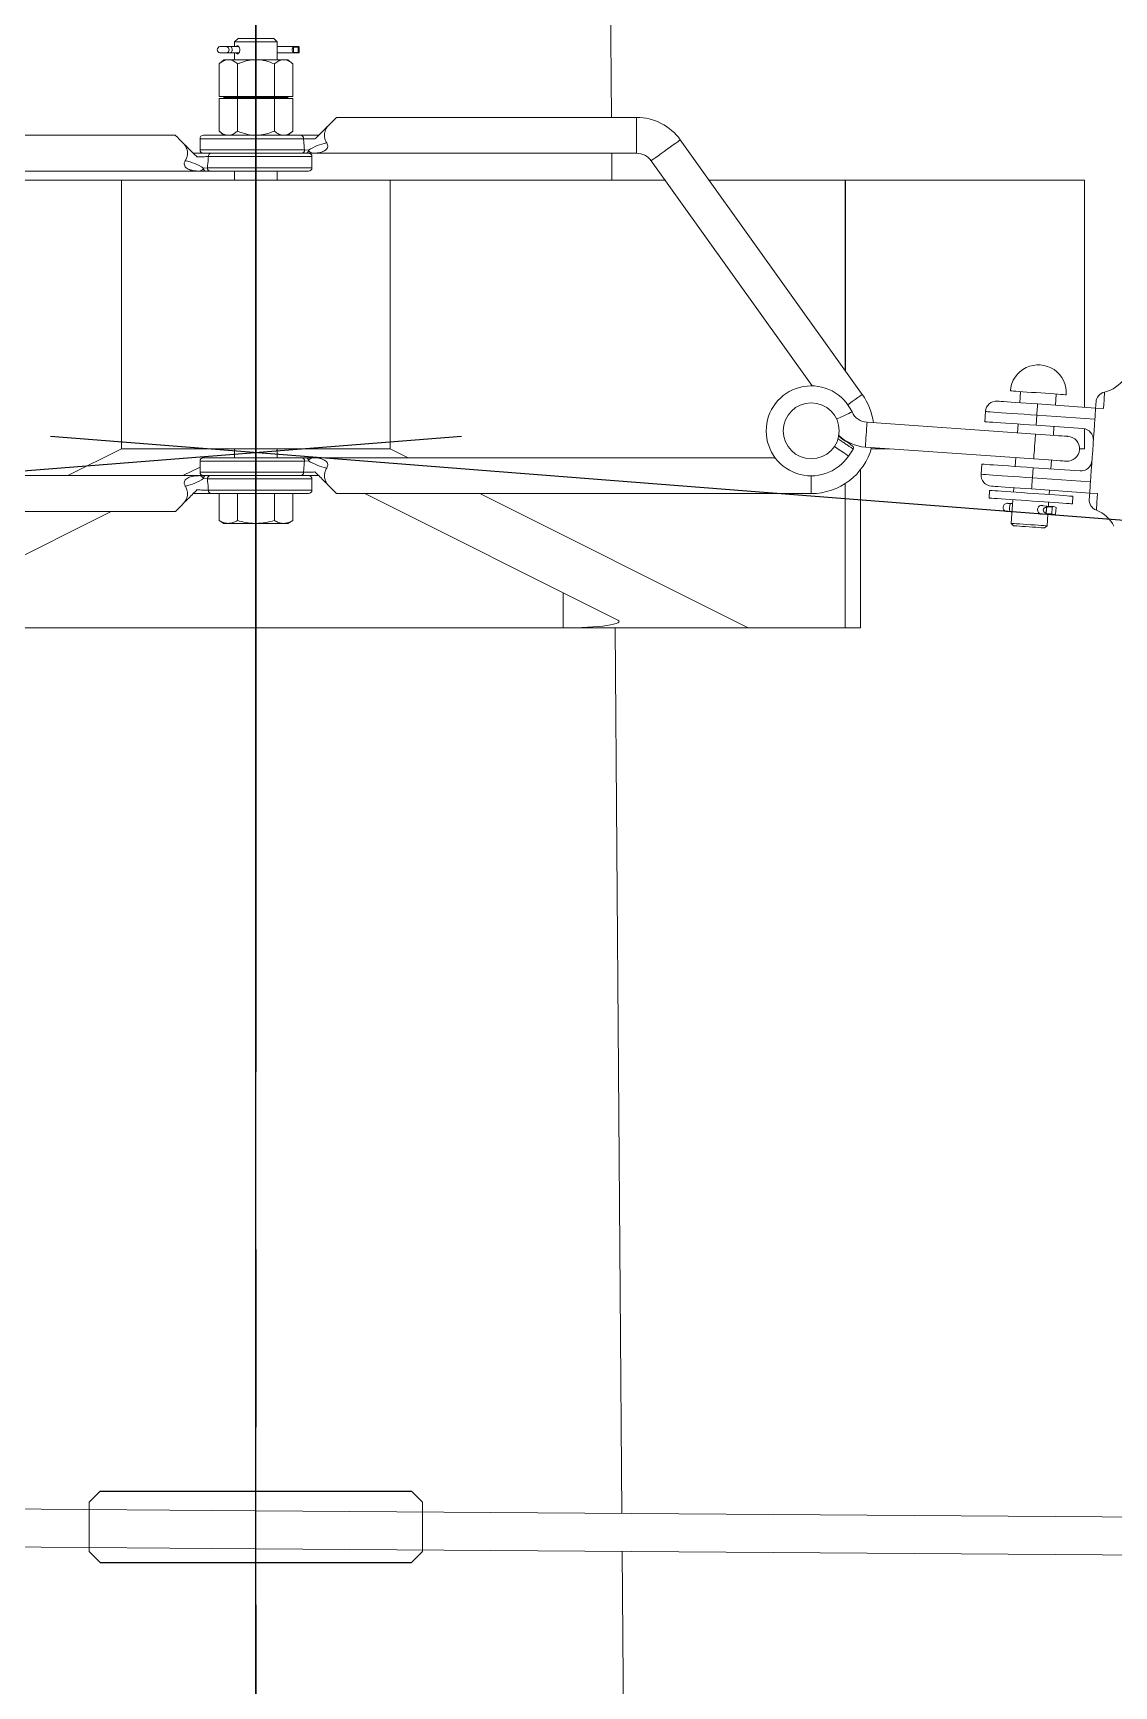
# Model space of a CAD drawing. Header units: millimetres. Extents: x 1587714 to 3094800, y -694377 to -413614.
# Drawn here: x 2256288 to 2256771, y -551468 to -550730 of the extents above; entities that cross this region are included whole.
import ezdxf

# ---------------------------------------------------------------- set-up
doc = ezdxf.new("R2010")
doc.units = ezdxf.units.MM
doc.linetypes.add('CENTER2', pattern=[28.575, 19.05, -3.175, 3.175, -3.175])
doc.layers.add('0_EJES', color=1, linetype='CENTER2')

# ---------------------------------------------------------------- blocks, each defined once
blk = doc.blocks.new('poste RT1 vista lateral')
at = {"color": 7, "linetype": 'Continuous', "lineweight": 15}
for p, q in [((158.8022, 7977.9999), (154.5409, 8549.7792)), ((-8.0124, 8013.2), (-9.525, 8011.6875)), ((-9.525, 8011.6875), (-9.525, 8009.6276)), ((-8.2489, 8011.6875), (-9.525, 8011.6875)), ((9.525, 8011.6875), (-8.2489, 8011.6875)), ((-6.939, 8013.2), (-8.0124, 8013.2)), ((8.0124, 8013.2), (-6.939, 8013.2)), ((9.525, 8011.6875), (8.0124, 8013.2)), ((9.525, 8003.7816), (9.525, 8011.6875)), ((-14.2875, 8003.7816), (-16.4978, 8001.8771)), ((-13.1468, 8009.6276), (-16.0766, 8009.6276)), ((-16.0766, 8006.7723), (-13.1468, 8006.7723)), ((-12.3734, 8003.7816), (-14.2875, 8003.7816)), ((-11.2478, 8009.6238), (-13.1061, 8009.6238)), ((-11.2478, 8006.7761), (-13.1061, 8006.7761)), ((-12.3734, 8003.7816), (0, 8003.7816)), ((-11.2697, 8009.6276), (-11.5017, 8009.6276)), ((-11.5017, 8006.7723), (-11.2697, 8006.7723)), ((-7.7097, 8009.6276), (-11.2697, 8009.6276)), ((-11.2697, 8009.6276), (-11.2478, 8009.6238)), ((-11.2478, 8006.7761), (-11.2697, 8006.7723)), ((-11.2697, 8006.7723), (-7.7186, 8006.7723)), ((-9.525, 8006.7723), (-9.525, 8003.7816)), ((12.3733, 8003.7816), (0, 8003.7816)), ((15.7903, 8009.6276), (9.525, 8009.6276)), ((9.525, 8006.7723), (15.7903, 8006.7723)), ((14.2875, 8003.7816), (12.3733, 8003.7816)), ((16.4978, 8001.8771), (14.2875, 8003.7816)), ((19.0224, 8009.6276), (15.7903, 8009.6276)), ((15.7903, 8006.7723), (19.0224, 8006.7723)), ((16.7586, 8009.3653), (16.7586, 8007.0345)), ((18.8994, 8007.0021), (18.8994, 8009.3977)), ((19.3598, 8009.3653), (19.3598, 8007.0345)), ((-16.4978, 7987.2973), (-16.4978, 8001.8771)), ((-8.2489, 7987.2973), (-8.2489, 8001.8771)), ((8.2489, 7987.2973), (8.2489, 8001.8771)), ((16.4978, 7987.2973), (16.4978, 8001.8771)), ((-12.3734, 7987.2973), (-16.4978, 7987.2973)), ((-12.3734, 7986.4848), (-16.4978, 7986.4848)), ((-16.4978, 7986.4848), (-16.4978, 7971.905)), ((-14.2875, 7987.2973), (-14.2875, 7986.891)), ((-14.2875, 7986.891), (-14.2875, 7986.4848)), ((-14.2875, 7986.891), (0, 7986.891)), ((-12.3734, 7986.891), (-14.2875, 7986.891)), ((-8.2489, 7987.2973), (-12.3734, 7987.2973)), ((14.2875, 7986.891), (-12.3734, 7986.891)), ((-8.2489, 7986.4848), (-12.3734, 7986.4848)), ((-8.2489, 7987.2973), (0, 7987.2973)), ((-8.2489, 7986.4848), (-8.2489, 7971.905)), ((-8.2489, 7986.4848), (0, 7986.4848)), ((0, 7987.2973), (8.2489, 7987.2973)), ((0, 7986.891), (14.2875, 7986.891)), ((0, 7986.4848), (8.2489, 7986.4848)), ((8.2489, 7987.2973), (12.3733, 7987.2973)), ((8.2489, 7986.4848), (8.2489, 7971.905)), ((12.3733, 7986.4848), (8.2489, 7986.4848)), ((12.3733, 7987.2973), (16.4978, 7987.2973)), ((16.4978, 7986.4848), (12.3733, 7986.4848)), ((14.2875, 7986.891), (14.2875, 7987.2973)), ((14.2875, 7986.4848), (14.2875, 7986.891)), ((16.4978, 7986.4848), (16.4978, 7971.905)), ((170, 7977.9999), (36, 7977.9999)), ((-36, 7969.9996), (-170, 7969.9996)), ((-25, 7968.5004), (-25, 7963.5003)), ((-23.5, 7969.9996), (19.9845, 7969.9996)), ((-16.4978, 7971.905), (-14.2875, 7969.9996)), ((14.2875, 7969.9996), (16.4978, 7971.905)), ((270.779, 7854.2826), (189.5248, 7967.9568)), ((20.4065, 7962.0001), (-23.5, 7962.0001)), ((-19.9845, 7962.0001), (23.5, 7962.0001)), ((22.3582, 7962.0001), (20.4065, 7962.0001)), ((21.709, 7963.5003), (23.4681, 7963.32)), ((25, 7962.0001), (170, 7962.0001)), ((25, 7955.4999), (25, 7960.5)), ((159.0109, 7950), (158.9215, 7962.0001)), ((176.5083, 7958.6518), (248.3856, 7858.0964)), ((-170, 7953.9998), (-25, 7953.9998)), ((-23.4681, 7955.3196), (-21.709, 7955.4999)), ((-20.4065, 7953.9998), (-22.3583, 7953.9998)), ((23.5, 7953.9998), (-20.4065, 7953.9998)), ((-9.525, 7953.9998), (-9.525, 7950)), ((9.525, 7950), (9.525, 7953.9998)), ((-176.9744, 7950), (-60, 7950)), ((-60, 7950), (-60, 7830.0002)), ((-60, 7950), (60, 7950)), ((60, 7950), (60, 7830.0002)), ((60, 7950), (182.6928, 7950)), ((202.36, 7950), (263.2233, 7950)), ((263.2233, 7950), (263.2489, 7950)), ((263.2489, 7864.8169), (263.2489, 7950)), ((263.2489, 7950), (370, 7950)), ((370, 7848.5396), (370, 7950)), ((341.4689, 7855.5472), (341.1201, 7850.5595)), ((349.1007, 7850.0016), (375.0373, 7848.1877)), ((357.0812, 7849.4437), (357.43, 7854.4314)), ((378.52, 7847.9445), (375.0373, 7848.1877)), ((348.1607, 7836.5595), (272.9444, 7841.819)), ((325.8079, 7846.6179), (325.4923, 7842.1042)), ((340.4557, 7841.058), (340.1802, 7837.1174)), ((348.7519, 7845.0139), (348.4363, 7840.5001)), ((348.4363, 7840.5001), (369.3851, 7839.0353)), ((374.6885, 7843.2), (348.7519, 7845.0139)), ((356.1412, 7836.0016), (356.4168, 7839.9422)), ((374.6885, 7843.2), (374.5234, 7840.8387)), ((370, 7830.0002), (370, 7838.9533)), ((-60, 7830.0002), (-83.9788, 7818.0001)), ((-60, 7830.0002), (60, 7830.0002)), ((-23.5, 7826.0005), (20.4065, 7826.0005)), ((-9.525, 7830.0002), (-9.525, 7826.0005)), ((9.525, 7826.0005), (9.525, 7830.0002)), ((20.4065, 7826.0005), (22.3582, 7826.0005)), ((231.8752, 7826.0005), (25, 7826.0005)), ((67.9929, 7826.0005), (60, 7830.0002)), ((264.6664, 7826.7643), (266.7628, 7829.8743)), ((272.1701, 7830.7459), (347.3864, 7825.4864)), ((274.8328, 7830.0002), (282.8428, 7830.0002)), ((339.4059, 7826.0443), (339.1304, 7822.1047)), ((367.8381, 7830.0002), (370, 7830.0002)), ((-25, 7818.0001), (-231.8752, 7818.0001)), ((-25, 7821.8491), (-32.6916, 7818.0001)), ((-25, 7824.5003), (-25, 7819.5002)), ((19.9845, 7818.0001), (-23.5, 7818.0001)), ((-22.3583, 7818.0001), (-20.4065, 7818.0001)), ((-20.4065, 7818.0001), (23.5, 7818.0001)), ((23.4681, 7824.6796), (21.709, 7824.5003)), ((270, 7750.0002), (270, 7820.6799)), ((324.1669, 7823.1509), (323.8513, 7818.6371)), ((346.7953, 7817.0331), (347.1109, 7821.5458)), ((347.1109, 7821.5458), (368.0597, 7820.081)), ((355.0914, 7820.9879), (355.3669, 7824.9285)), ((-21.709, 7816.4999), (-23.4681, 7816.6802)), ((25, 7811.4998), (25, 7816.4999)), ((327.6995, 7811.4007), (327.4621, 7808.0046)), ((338.466, 7812.6032), (338.3299, 7810.6568)), ((372.3831, 7810.2314), (346.4465, 7812.0444)), ((346.7953, 7817.0331), (372.7319, 7815.2192)), ((354.2909, 7809.541), (354.427, 7811.4865)), ((372.7319, 7815.2192), (372.897, 7817.5805)), ((23.5, 7809.9997), (-19.9845, 7809.9997)), ((-16.4978, 7809.9997), (-16.4978, 7797.9662)), ((-8.2489, 7809.9997), (-8.2489, 7797.9662)), ((8.2489, 7809.9997), (8.2489, 7797.9662)), ((16.4978, 7809.9997), (16.4978, 7797.9662)), ((36, 7809.9997), (248, 7809.9997)), ((161.5911, 7753.4935), (48.6774, 7809.9997)), ((219.8587, 7750.0002), (99.9647, 7809.9997)), ((337.0069, 7805.5575), (336.9962, 7805.5518)), ((338.0925, 7807.2617), (337.3533, 7796.6912)), ((353.1766, 7804.4264), (350.3635, 7804.6229)), ((353.1311, 7804.0917), (352.9241, 7801.1324)), ((352.9519, 7801.0933), (353.164, 7804.127)), ((356.16, 7804.2176), (353.1766, 7804.4264)), ((353.9296, 7804.374), (354.0535, 7806.1459)), ((355.4706, 7800.9169), (355.6827, 7803.9505)), ((357.3584, 7803.7961), (357.1514, 7800.8368)), ((364.6838, 7805.402), (364.9213, 7808.7971)), ((372.3831, 7810.2314), (375.8658, 7809.9873)), ((-248, 7802.0003), (-36, 7802.0003)), ((-64.6633, 7802.0003), (-161.5912, 7753.4935)), ((-16.4978, 7797.9662), (-14.2875, 7796.6902)), ((-12.3734, 7796.6902), (-14.2875, 7796.6902)), ((-12.3734, 7796.6902), (0, 7796.6902)), ((0, 7796.6902), (12.3733, 7796.6902)), ((12.3733, 7796.6902), (14.2875, 7796.6902)), ((14.2875, 7796.6902), (16.4978, 7797.9662)), ((336.743, 7801.9316), (336.7529, 7801.9249)), ((337.3533, 7796.6912), (338.2811, 7795.624)), ((350.1068, 7800.9913), (352.9227, 7800.7948)), ((352.247, 7794.6475), (353.3143, 7795.5754)), ((352.9227, 7800.7948), (355.906, 7800.586)), ((353.3143, 7795.5754), (353.6756, 7800.7424)), ((-137.2186, 7750.0002), (137.2186, 7750.0002)), ((137.2186, 7750.0002), (219.8587, 7750.0002)), ((163.4486, 7354.5495), (160.5014, 7750.0002)), ((219.8587, 7750.0002), (263.2233, 7750.0002)), ((263.2233, 7750.0002), (270, 7750.0002)), ((0, 7355.7096), (-1221.5629, 7364.3792)), ((-74.5511, 7359.5098), (-74.5511, 7337.5098)), ((1229.053, 7346.9862), (0, 7355.7096)), ((74.4489, 7359.5098), (74.4489, 7337.5098)), ((-1221.6837, 7347.3799), (0, 7338.7089)), ((0, 7338.7095), (1228.9324, 7329.9869)), ((223.8493, -749.997), (163.5753, 7337.5485))]:
    blk.add_line(p, q, dxfattribs=at)
at = {"color": 8, "linetype": 'Continuous', "lineweight": 15}
for p, q in [((-13.1061, 8009.6238), (-16.1204, 8009.6238)), ((-13.1061, 8006.7761), (-16.1204, 8006.7761)), ((-13.1468, 8009.6276), (-13.1061, 8009.6238)), ((-13.1061, 8006.7761), (-13.1468, 8006.7723)), ((-11.2478, 8009.6238), (-7.7053, 8009.6238)), ((-11.2478, 8006.7761), (-7.7151, 8006.7761)), ((9.525, 8009.6238), (15.8574, 8009.6238)), ((9.525, 8006.7761), (15.8574, 8006.7761)), ((16.6886, 8009.3977), (18.8994, 8009.3977)), ((16.6886, 8007.0021), (18.8994, 8007.0021)), ((170, 7977.9999), (170, 7962.0001)), ((21.2601, 7968.5004), (-25, 7968.5004)), ((-25, 7963.5003), (21.709, 7963.5003)), ((25, 7960.5), (-21.2601, 7960.5)), ((-21.709, 7955.4999), (25, 7955.4999)), ((263.2233, 7950), (263.2233, 7864.8531)), ((21.709, 7824.5003), (-25, 7824.5003)), ((-25, 7819.5002), (21.2601, 7819.5002)), ((248, 7809.9997), (248, 7817.8999)), ((25, 7816.4999), (-21.709, 7816.4999)), ((-21.2601, 7811.4998), (25, 7811.4998)), ((263.2233, 7814.5001), (263.2233, 7750.0002)), ((350.353, 7804.6181), (353.1746, 7804.4207)), ((353.164, 7804.127), (355.6827, 7803.9505)), ((350.0945, 7800.998), (352.9215, 7800.8006)), ((352.9519, 7801.0933), (355.4706, 7800.9169)), ((137.2186, 7765.6901), (137.2186, 7750.0002))]:
    blk.add_line(p, q, dxfattribs=at)
for p, q in [((-69.5511, 7364.5098), (-74.5511, 7359.5098)), ((-69.5511, 7364.5098), (69.4489, 7364.5098)), ((69.4489, 7364.5098), (74.4489, 7359.5098)), ((-74.5511, 7337.5098), (-69.5511, 7332.5098)), ((-69.5511, 7332.5098), (69.4489, 7332.5098)), ((74.4489, 7337.5098), (69.4489, 7332.5098))]:
    blk.add_line(p, q)
at = {"color": 7, "linetype": 'Continuous', "lineweight": 15, "flags": 128}
for points in [[(36, 7977.9999), (35.9644, 7977.9646), (35.6819, 7977.6824), (35.1268, 7977.1273), (34.319, 7976.3186), (33.2869, 7975.2867), (32.0673, 7974.067)], [(-32.0674, 7966.0676), (-33.287, 7967.2873), (-34.319, 7968.3192), (-35.1269, 7969.1269), (-35.6819, 7969.682), (-35.9645, 7969.9643), (-36, 7969.9996)], [(361.919, 7854.1176), (361.8225, 7854.1243), (361.3828, 7854.1548), (360.5998, 7854.2092), (359.4961, 7854.2864), (358.1033, 7854.3837), (356.4616, 7854.4991), (354.6181, 7854.6278), (352.626, 7854.7671), (350.5425, 7854.913), (348.4275, 7855.0608), (346.3419, 7855.2067), (344.3457, 7855.346), (342.4964, 7855.4757), (340.847, 7855.5911), (339.4452, 7855.6893), (338.3312, 7855.7665), (337.537, 7855.8218), (337.0855, 7855.8543), (336.9799, 7855.8609)], [(331.1445, 7851.2566), (331.3273, 7851.2442), (331.8719, 7851.2061), (332.7672, 7851.1441), (333.995, 7851.0573), (335.5303, 7850.9505), (337.3419, 7850.8236), (339.3928, 7850.6806), (341.6414, 7850.5232), (344.0418, 7850.3554), (346.5452, 7850.1799), (349.1007, 7850.0016)], [(349.1007, 7850.0016), (349.094, 7849.9053), (349.0741, 7849.622), (349.0419, 7849.1604), (348.9985, 7848.5405), (348.9457, 7847.7843), (348.8854, 7846.9222), (348.8199, 7845.9866), (348.7519, 7845.0139)], [(375.0373, 7848.1877), (375.0306, 7848.0923), (375.0108, 7847.8081), (374.9785, 7847.3475), (374.9352, 7846.7267), (374.8823, 7845.9713), (374.822, 7845.1083), (374.7566, 7844.1727), (374.6885, 7843.2)], [(375.0373, 7848.1877), (375.1175, 7849.334), (375.1756, 7850.1656), (375.2109, 7850.6701), (375.2227, 7850.8389)], [(272.1701, 7830.7459), (272.1833, 7830.9348), (272.222, 7831.4879), (272.2835, 7832.3681), (272.3637, 7833.5145), (272.457, 7834.8496), (272.5572, 7836.283), (272.6574, 7837.7154), (272.7508, 7839.0515), (272.831, 7840.1978), (272.8925, 7841.0771), (272.9312, 7841.6302), (272.9444, 7841.819), (272.9444, 7841.819)], [(272.1701, 7830.7459), (272.1833, 7830.9348), (272.222, 7831.4879), (272.2835, 7832.3681), (272.3637, 7833.5145), (272.457, 7834.8496), (272.5572, 7836.283), (272.6574, 7837.7154), (272.7508, 7839.0515), (272.831, 7840.1978), (272.8925, 7841.0771), (272.9312, 7841.6302), (272.9444, 7841.819), (272.9444, 7841.819)], [(325.4923, 7842.1042), (325.5376, 7842.1013), (325.8987, 7842.0756), (326.6152, 7842.026), (327.6759, 7841.9516), (329.064, 7841.8543), (330.7576, 7841.7361), (332.73, 7841.5987), (334.9501, 7841.4433), (337.3829, 7841.2726), (339.99, 7841.0904), (342.7303, 7840.8988), (345.5606, 7840.7013), (348.4363, 7840.5001)], [(372.897, 7817.5805), (373.0903, 7820.3442), (373.2922, 7823.231), (373.4998, 7826.1998), (373.7102, 7829.2096), (373.9207, 7832.2194), (374.1283, 7835.1882), (374.3301, 7838.074), (374.5234, 7840.8387)], [(260.2425, 7835.4762), (260.2492, 7835.4714), (261.1526, 7834.862), (262.1829, 7834.1677), (263.2568, 7833.4439), (264.2871, 7832.7487), (265.1905, 7832.1402), (265.8937, 7831.6662), (266.3398, 7831.3649), (266.4926, 7831.2619), (266.4926, 7831.2619)], [(362.6753, 7835.5448), (362.4966, 7835.5572), (361.9649, 7835.5944), (361.0933, 7835.6555), (359.9032, 7835.7384), (358.4241, 7835.8424), (356.6922, 7835.9635), (354.7502, 7836.0989), (352.646, 7836.2458), (350.4313, 7836.4012), (348.1607, 7836.5595)], [(347.3864, 7825.4864), (349.657, 7825.3281), (351.8717, 7825.1727), (353.9759, 7825.0258), (355.9179, 7824.8904), (357.6498, 7824.7693), (359.1289, 7824.6653), (360.319, 7824.5823), (361.1906, 7824.5213), (361.7223, 7824.4841), (361.901, 7824.4717)], [(324.1669, 7823.1509), (324.2122, 7823.1471), (324.5733, 7823.1223), (325.2899, 7823.0717), (326.3506, 7822.9983), (327.7386, 7822.901), (329.4322, 7822.7828), (331.4047, 7822.6445), (333.6248, 7822.489), (336.0575, 7822.3193), (338.6646, 7822.1371), (341.405, 7821.9454), (344.2352, 7821.7471), (347.1109, 7821.5458)], [(32.0673, 7813.9327), (33.2869, 7812.7129), (34.319, 7811.681), (35.1268, 7810.8733), (35.6819, 7810.3182), (35.9644, 7810.0359), (36, 7809.9997)], [(339.5114, 7810.5748), (337.1665, 7810.7378), (334.9995, 7810.8895), (333.0527, 7811.0259), (331.3639, 7811.1441), (329.9661, 7811.2414), (328.8864, 7811.3177), (328.1458, 7811.3692), (327.7588, 7811.3959), (327.6995, 7811.4007)], [(346.4465, 7812.0444), (343.8911, 7812.2237), (341.3876, 7812.3982), (338.9872, 7812.566), (336.7386, 7812.7234), (334.6877, 7812.8674), (332.8761, 7812.9942), (331.3408, 7813.1011), (330.113, 7813.1869), (329.2177, 7813.2498), (328.6731, 7813.288), (328.4903, 7813.3004)], [(364.9213, 7808.7971), (364.7651, 7808.8086), (364.2507, 7808.8448), (363.387, 7808.9049), (362.1911, 7808.9888), (360.686, 7809.0937), (358.9011, 7809.2186), (356.8711, 7809.3607), (354.6356, 7809.5171), (352.238, 7809.684), (349.7251, 7809.8605), (347.1457, 7810.0407), (344.5501, 7810.2219), (341.9887, 7810.4012), (339.5114, 7810.5748)], [(346.7953, 7817.0331), (346.7272, 7816.0594), (346.6618, 7815.1238), (346.6015, 7814.2617), (346.5486, 7813.5054), (346.5053, 7812.8855), (346.473, 7812.4249), (346.4532, 7812.1407), (346.4465, 7812.0444)], [(372.7319, 7815.2192), (372.6639, 7814.2455), (372.5985, 7813.3099), (372.5382, 7812.4478), (372.4853, 7811.6925), (372.4419, 7811.0716), (372.4097, 7810.611), (372.3898, 7810.3268), (372.3831, 7810.2314)], [(-36, 7802.0003), (-35.9645, 7802.0356), (-35.6819, 7802.3179), (-35.1269, 7802.8729), (-34.319, 7803.6807), (-33.287, 7804.7135), (-32.0674, 7805.9323)], [(339.274, 7807.1787), (336.929, 7807.3428), (334.7621, 7807.4944), (332.8153, 7807.6308), (331.1265, 7807.749), (329.7287, 7807.8463), (328.649, 7807.9216), (327.9084, 7807.9741), (327.5214, 7808.0008), (327.4621, 7808.0046)], [(337.9686, 7805.4898), (337.3538, 7805.5327), (337.0069, 7805.5575)], [(364.6838, 7805.402), (364.5277, 7805.4135), (364.0132, 7805.4488), (363.1496, 7805.5098), (361.9536, 7805.5928), (360.4485, 7805.6986), (358.6636, 7805.8236), (356.6337, 7805.9647), (354.3982, 7806.1211), (352.0006, 7806.289), (349.4877, 7806.4644), (346.9083, 7806.6456), (344.3126, 7806.8268), (341.7512, 7807.0061), (339.274, 7807.1787)], [(351.3046, 7800.9074), (350.9217, 7800.7729), (350.4076, 7800.8292), (349.919, 7801.0933), (349.5034, 7801.5425), (349.2241, 7802.1405), (349.141, 7802.809), (349.2641, 7803.4527), (349.5668, 7804.0164), (350.0159, 7804.456), (350.5513, 7804.7135), (350.9929, 7804.7593), (350.9929, 7804.7593)], [(372.1978, 7807.5802), (372.2096, 7807.749), (372.2448, 7808.2535), (372.303, 7809.0851), (372.3831, 7810.2314)], [(335.1377, 7802.0384), (335.1673, 7802.0365), (335.2555, 7802.0298), (335.3994, 7802.0203), (335.5947, 7802.006), (335.8356, 7801.9898), (336.1147, 7801.9698), (336.4236, 7801.9488), (336.7529, 7801.9249)], [(336.7529, 7801.9249), (337.0999, 7801.9011), (337.7146, 7801.8582)], [(337.3533, 7796.6912), (337.4319, 7796.6855), (337.8568, 7796.6559), (338.6314, 7796.6015), (339.7193, 7796.5252), (341.0698, 7796.4308), (342.6197, 7796.3231), (344.2964, 7796.2058), (346.0217, 7796.0846), (347.7148, 7795.9664), (349.2966, 7795.8558), (350.6931, 7795.7585), (351.8389, 7795.6784), (352.6807, 7795.6192), (353.1788, 7795.584), (353.3143, 7795.5754)], [(352.247, 7794.6475), (352.0855, 7794.6589), (351.5823, 7794.6932), (350.7622, 7794.7514), (349.6664, 7794.8277), (348.3499, 7794.9193), (346.8786, 7795.0222), (345.3264, 7795.131), (343.771, 7795.2397), (342.2905, 7795.3436), (340.9592, 7795.4361), (339.8436, 7795.5143), (338.9999, 7795.5735), (338.4703, 7795.6107), (338.2814, 7795.624), (338.2811, 7795.624)]]:
    blk.add_lwpolyline(points, dxfattribs=at)
at = {"color": 8, "linetype": 'Continuous', "lineweight": 15, "flags": 128}
for points in [[(189.5248, 7967.9568), (189.4391, 7967.8948), (189.0626, 7967.6259), (188.4034, 7967.1547), (187.4923, 7966.5034), (186.3719, 7965.7023), (185.0947, 7964.7896), (183.7202, 7963.8073), (182.3129, 7962.8012), (180.9385, 7961.8189), (179.6612, 7960.9063), (178.5408, 7960.1052), (177.6297, 7959.4538), (176.9705, 7958.9827), (176.594, 7958.7138), (176.5083, 7958.6518)], [(379.0379, 7855.3507), (379.0347, 7855.305), (379.009, 7854.9378), (378.958, 7854.2082), (378.8824, 7853.1268), (378.7832, 7851.7087), (378.6619, 7849.973), (378.52, 7847.9445)], [(270.779, 7854.2826), (270.6932, 7854.2216), (270.3167, 7853.9517), (269.6575, 7853.4806), (268.7464, 7852.8292), (267.6261, 7852.0291), (266.3488, 7851.1155), (264.9744, 7850.1332), (264.3521, 7849.6888)], [(259.3445, 7843.2486), (259.9013, 7843.5071), (261.205, 7844.1098), (262.5087, 7844.7134), (263.7235, 7845.2752), (264.7667, 7845.7577), (265.5671, 7846.1277), (266.0703, 7846.3614), (266.242, 7846.4406)], [(348.7519, 7845.0139), (345.8762, 7845.2151), (343.0459, 7845.4125), (340.3056, 7845.6042), (337.6985, 7845.7863), (335.2658, 7845.957), (333.0457, 7846.1115), (331.0732, 7846.2498), (329.3796, 7846.3681), (327.9916, 7846.4653), (326.9309, 7846.5397), (326.2143, 7846.5893), (325.8532, 7846.6151), (325.8079, 7846.6179)], [(347.3864, 7825.4864), (347.3996, 7825.6752), (347.4383, 7826.2284), (347.4998, 7827.1086), (347.58, 7828.2549), (347.6734, 7829.5901), (347.7736, 7831.0235), (347.8738, 7832.4559), (347.9671, 7833.791), (348.0473, 7834.9383), (348.1089, 7835.8176), (348.1475, 7836.3707), (348.1607, 7836.5595), (348.1607, 7836.5595)], [(258.3647, 7831.013), (258.8734, 7830.6696), (260.0645, 7829.8666), (261.2555, 7829.0637), (262.3654, 7828.315), (263.3185, 7827.6732), (264.0498, 7827.1801), (264.5096, 7826.8702), (264.6664, 7826.7643)], [(323.8513, 7818.6371), (323.8966, 7818.6343), (324.2577, 7818.6085), (324.9742, 7818.5589), (326.0349, 7818.4845), (327.423, 7818.3873), (329.1166, 7818.269), (331.089, 7818.1307), (333.3091, 7817.9753), (335.7419, 7817.8055), (338.349, 7817.6234), (341.0893, 7817.4317), (343.9196, 7817.2333), (346.7953, 7817.0331)], [(336.9962, 7805.5518), (336.2249, 7805.6061), (335.6451, 7805.6462), (335.3551, 7805.6672), (335.3329, 7805.6681)], [(375.8658, 7809.9873), (375.724, 7807.9588), (375.6026, 7806.2241), (375.5035, 7804.805), (375.4278, 7803.7236), (375.3768, 7802.994), (375.3512, 7802.6268), (375.3479, 7802.5811)], [(336.743, 7801.9316), (335.9718, 7801.986), (335.392, 7802.026), (335.102, 7802.047), (335.0798, 7802.048)]]:
    blk.add_lwpolyline(points, dxfattribs=at)
at = {"color": 7, "linetype": 'Continuous', "lineweight": 15}
blk.add_circle((248, 7838), 12.5, dxfattribs=at)
for centre, radius, start, end in [((-15.8446, 8008.2), 1.45, 100.9623514, 259.0376486), ((-16.0766, 8009.3977), 0.23, 90, 100.9623514), ((-16.0766, 8007.0023), 0.23, 259.0376486, 270), ((-13.4705, 8008.1999), 1.4697, 284.3568142, 75.6431858), ((-12.5151, 8008.1999), 1.9062, 311.6722235, 48.3277765), ((170, 7954), 24, 35.5571881, 90), ((-23.5, 7968.5), 1.5, 90, 180), ((19.864, 7968.6047), 1.4, 355.724983, 85.0617259), ((35.7925, 7944.6848), 22.342, 100.7976893, 123.4786643), ((-35.7931, 7936.6894), 22.3381, 56.5131019, 79.1990244), ((-23.5, 7963.5), 1.5, 180, 270), ((-19.862, 7960.6035), 1.402, 95.0141706, 184.2350848), ((20.2998, 7963.4083), 1.4122, 274.3324441, 3.7329634), ((22.1707, 7963.2844), 1.2979, 278.3067461, 1.5734763), ((23.5, 7960.5), 1.5, 0, 90), ((170, 7954), 8, 35.5571881, 90), ((-22.1691, 7955.2854), 1.2995, 178.491313, 261.6269489), ((-20.2998, 7955.408), 1.4123, 176.2682676, 265.6663248), ((23.5, 7955.5), 1.5, 270, 0), ((349.4494, 7854.9893), 12.5, 356, 176), ((248, 7838), 20.1, 24.8296053, 326.0139714), ((380.2105, 7850.4902), 5, 103.5632746, 176), ((375.5202, 7869.9324), 15, 283.5632746, 325.10347), ((248, 7838), 28, 7.4325547, 35.5571881), ((330.7957, 7846.2693), 5, 86, 176), ((273.5024, 7849.7998), 8, 204.8296052, 266), ((273.5024, 7849.7998), 19.1, 226.4108461, 266), ((362.2881, 7830.0082), 5.55, 266, 86), ((369.0363, 7834.0473), 5, 356, 86), ((-23.5, 7824.5), 1.5, 90, 180), ((20.2998, 7824.5923), 1.4122, 356.2670366, 85.6675559), ((22.1691, 7824.7148), 1.2995, 358.4496062, 81.6294041), ((248, 7838), 28, 270, 344.5674453), ((265.9336, 7830.433), 1, 325.3800494, 56.0139715), ((-23.5, 7819.5), 1.5, 180, 270), ((-22.1702, 7816.7153), 1.2984, 98.3304884, 181.5512496), ((-20.2998, 7816.5919), 1.4123, 94.3336752, 183.7317324), ((19.8619, 7819.3967), 1.402, 275.0154185, 4.2338369), ((35.8009, 7843.3354), 22.3638, 236.5325373, 259.1911091), ((23.5, 7816.5), 1.5, 0, 90), ((328.8391, 7818.2883), 5, 176, 266), ((368.4085, 7825.0692), 5, 266, 356), ((-35.8056, 7835.3413), 22.3707, 280.817756, 303.4701177), ((-19.862, 7811.3963), 1.402, 175.7649152, 264.9858294), ((23.5, 7811.5), 1.5, 270, 0), ((335.5659, 7803.8331), 1.85, 97.2353016, 254.7646984), ((335.3707, 7805.3708), 0.3, 86, 97.2353016), ((337.1742, 7819.6073), 14.0508, 262.7115728, 269.3179345), ((342.2071, 7803.3685), 5.6498, 157.2667502, 194.7330383), ((326.0041, 7640.7511), 165.1668, 85.8460563, 86.1840505), ((377.1856, 7807.2312), 5, 176, 248.4367254), ((335.1586, 7802.3376), 0.3, 254.7646984, 266), ((325.7478, 7637.0866), 165.2113, 85.8461019, 86.1840049), ((369.835, 7788.631), 15, 26.89653, 68.4367254)]:
    blk.add_arc(centre, radius, start, end, dxfattribs=at)
for centre, major_axis, ratio, start_param, end_param in [((15.4342, 8008.2), (2.2256, 0), 0.65151968, 0.93342869, 1.3794672), ((15.4342, 8008.2), (2.2256, 0), 0.65151968, 4.90371811, 5.34975662), ((17.6175, 8008.2), (0, 1.45), 0.99541641, 0.63736764, 2.50422502), ((19.0224, 8009.3977), (0, 0.23), 0.53487305, 6.09185618, 7.85398163), ((19.0224, 8007.0023), (0, 0.23), 0.53487305, 1.57079633, 3.33292178), ((18.8983, 8008.2), (0, 1.45), 0.53487305, 5.64581767, 6.09185618), ((18.8983, 8008.2), (0, 1.45), 0.53487305, 3.33292178, 3.77896029), ((355.0922, 7802.4677), (3.4558, -0.2417), 0.53402653, 2.21107552, 4.07210979), ((353.058, 7802.61), (0.129, 1.8455), 0.02753787, 0.19609301, 0.64027919), ((353.1557, 7804.1271), (0.0209, 0.2993), 0.02753787, 4.71238898, 6.47927831), ((356.139, 7803.9185), (0.4564, -0.0319), 0.65576548, 1.37470332, 3.14159265), ((355.5736, 7802.4341), (2.8143, -0.1968), 0.65576548, 0.93051714, 1.37470332), ((353.058, 7802.61), (0.129, 1.8455), 0.02753787, 2.50131346, 2.94549965), ((352.9436, 7801.094), (0.0209, 0.2993), 0.02753787, 2.94549965, 4.71238898), ((355.9269, 7800.8853), (0.4564, -0.0319), 0.65576548, 3.14159265, 4.90848199), ((355.5736, 7802.4341), (2.8143, -0.1968), 0.65576548, 4.90848199, 5.35266817), ((137.2186, 7752.8571), (25, 0), 0.11428571, 4.71238898, 6.50770467)]:
    blk.add_ellipse(centre, major_axis=major_axis, ratio=ratio, start_param=start_param, end_param=end_param, dxfattribs=at)
for points, knots in [([(-8.7027, 8009.6276), (-8.6986, 8009.6379), (-8.6392, 8009.785), (-8.483, 8009.9088), (-8.3183, 8009.9377), (-8.2489, 8009.9499)], [0, 0, 0, 0, 0.0417425, 0.59663403, 1, 1, 1, 1]), ([(-8.2489, 8009.9499), (-8.1483, 8009.9311), (-7.9472, 8009.8934), (-7.6436, 8009.5972), (-7.3949, 8009.1581), (-7.2423, 8008.6055), (-7.2184, 8008.0099), (-7.3245, 8007.4399), (-7.5401, 8006.9541), (-7.8277, 8006.6022), (-8.1435, 8006.4287), (-8.4315, 8006.4649), (-8.6196, 8006.5954), (-8.6861, 8006.7484), (-8.6965, 8006.7723)], [0, 0, 0, 0, 0.08901217, 0.17798871, 0.26797852, 0.35850569, 0.44806754, 0.53648186, 0.62537644, 0.7157353, 0.80609565, 0.89518202, 0.98364572, 1, 1, 1, 1]), ([(-16.4978, 8001.8771), (-16.1486, 8002.1602), (-15.3224, 8002.83), (-13.9457, 8003.6024), (-12.9019, 8003.7213), (-12.3734, 8003.7816)], [0, 0, 0, 0, 0.26547075, 0.6280934, 1, 1, 1, 1]), ([(-12.3734, 8003.7816), (-12.2789, 8003.7796), (-11.6608, 8003.7666), (-10.5074, 8003.4537), (-9.2333, 8002.6913), (-8.4922, 8002.0783), (-8.2489, 8001.8771)], [0, 0, 0, 0, 0.06653229, 0.43529243, 0.81456954, 1, 1, 1, 1]), ([(0, 8003.7816), (-1.1546, 8003.7092), (-3.5055, 8003.5619), (-6.2393, 8002.708), (-7.796, 8002.0644), (-8.2489, 8001.8771)], [0, 0, 0, 0, 0.40628636, 0.82725201, 1, 1, 1, 1]), ([(8.2489, 8001.8771), (6.9663, 8002.377), (4.3544, 8003.3949), (1.5017, 8003.7834), (0.0388, 8003.7816), (0, 8003.7816)], [0, 0, 0, 0, 0.48435059, 0.98632712, 1, 1, 1, 1]), ([(12.3733, 8003.7816), (11.796, 8003.7092), (10.6206, 8003.5619), (9.2537, 8002.708), (8.4753, 8002.0644), (8.2489, 8001.8771)], [0, 0, 0, 0, 0.40628765, 0.82725456, 1, 1, 1, 1]), ([(16.4978, 8001.8771), (15.8564, 8002.377), (14.5505, 8003.3949), (13.1243, 8003.7834), (12.3927, 8003.7816), (12.3733, 8003.7816)], [0, 0, 0, 0, 0.48435297, 0.98633351, 1, 1, 1, 1]), ([(26.3548, 7968.3545), (26.9021, 7968.9017), (28.132, 7970.1313), (30.0755, 7972.0764), (31.4016, 7973.4017), (32.0673, 7974.067)], [0, 0, 0, 0, 0.28535653, 0.64123121, 1, 1, 1, 1]), ([(32.0673, 7974.067), (31.9328, 7973.8713), (31.3785, 7973.0651), (30.6761, 7971.5808), (30.5294, 7969.9217), (30.7432, 7968.4347), (31.1369, 7967.4396), (31.5353, 7966.7544), (31.6069, 7966.6312)], [0, 0, 0, 0, 0.09555162, 0.39379843, 0.60768917, 0.68937287, 0.94415644, 1, 1, 1, 1]), ([(-31.607, 7958.6318), (-31.3312, 7959.1451), (-30.9481, 7959.858), (-30.6049, 7961.1643), (-30.5352, 7962.2315), (-30.8017, 7963.8329), (-31.3781, 7965.0661), (-31.9328, 7965.872), (-32.0674, 7966.0676)], [0, 0, 0, 0, 0.22379337, 0.31082551, 0.49845598, 0.60645814, 0.90453686, 1, 1, 1, 1]), ([(-32.0674, 7966.0676), (-31.4107, 7965.411), (-30.0852, 7964.0858), (-28.141, 7962.141), (-26.9021, 7960.9023), (-26.3548, 7960.355)], [0, 0, 0, 0, 0.35406268, 0.71464375, 1, 1, 1, 1]), ([(-16.4978, 7971.905), (-15.8565, 7971.4036), (-14.5505, 7970.3825), (-13.1243, 7970.0102), (-12.3927, 7969.9998), (-12.3734, 7969.9996)], [0, 0, 0, 0, 0.48435106, 0.98633305, 1, 1, 1, 1]), ([(-12.3734, 7969.9996), (-11.7961, 7970.0723), (-10.6206, 7970.2204), (-9.2537, 7971.074), (-8.4754, 7971.7177), (-8.2489, 7971.905)], [0, 0, 0, 0, 0.40629508, 0.82725788, 1, 1, 1, 1]), ([(0, 7969.9996), (-0.189, 7970.0019), (-1.425, 7970.0171), (-3.7319, 7970.3277), (-6.2802, 7971.0908), (-7.7622, 7971.7037), (-8.2489, 7971.905)], [0, 0, 0, 0, 0.06653501, 0.43528957, 0.81456733, 1, 1, 1, 1]), ([(8.2489, 7971.905), (7.5505, 7971.6219), (5.8981, 7970.952), (3.1445, 7970.1799), (1.057, 7970.0602), (0, 7969.9996)], [0, 0, 0, 0, 0.26546561, 0.62808224, 1, 1, 1, 1]), ([(8.2489, 7971.905), (8.8901, 7971.4036), (10.196, 7970.3825), (11.6227, 7970.0102), (12.3539, 7969.9998), (12.3733, 7969.9996)], [0, 0, 0, 0, 0.48435185, 0.9863192, 1, 1, 1, 1]), ([(12.3733, 7969.9996), (12.9506, 7970.0723), (14.1261, 7970.2204), (15.493, 7971.074), (16.2713, 7971.7177), (16.4978, 7971.905)], [0, 0, 0, 0, 0.40629508, 0.82725788, 1, 1, 1, 1]), ([(19.9845, 7969.9996), (20.3837, 7969.9996), (21.1938, 7969.9996), (22.7562, 7969.9996), (24.5394, 7969.9996), (26.309, 7969.9996), (27.504, 7969.9996), (28, 7969.9996)], [0, 0, 0, 0, 0.20889184, 0.42388547, 0.63275878, 0.84758728, 1, 1, 1, 1]), ([(21.709, 7963.5003), (21.5485, 7964.792), (21.3434, 7966.4427), (21.275, 7968.1329), (21.2601, 7968.5004)], [0, 0, 0, 0, 0.78258973, 1, 1, 1, 1]), ([(26.3548, 7968.3545), (25.4415, 7968.3845), (23.4028, 7968.4516), (22.0222, 7968.483), (21.2601, 7968.5004)], [0, 0, 0, 0, 0.44796045, 1, 1, 1, 1]), ([(31.6069, 7966.6312), (31.7783, 7966.2742), (32.0338, 7965.7418), (32.0551, 7964.8664), (31.84, 7964.2429), (31.1887, 7963.3845), (29.7568, 7962.5384), (27.6296, 7962.107), (25.9251, 7962.0068), (25.1559, 7962.0001), (25.0062, 7962.0001), (25, 7962.0001)], [0, 0, 0, 0, 0.10443415, 0.15572915, 0.26027477, 0.31337309, 0.51295911, 0.78550476, 0.95841724, 0.9982662, 1, 1, 1, 1]), ([(-25, 7953.9998), (-25.0062, 7953.9998), (-25.1985, 7953.9997), (-25.5747, 7954.0042), (-26.3062, 7954.0308), (-27.5471, 7954.1238), (-28.9696, 7954.375), (-30.3211, 7954.8767), (-31.257, 7955.474), (-31.8878, 7956.2657), (-32.0613, 7957.0156), (-32.0072, 7957.8025), (-31.7792, 7958.275), (-31.607, 7958.6318)], [0, 0, 0, 0, 0.00173424, 0.05336471, 0.1049528, 0.20780077, 0.40937102, 0.53079418, 0.65563045, 0.76721498, 0.86180324, 0.89566581, 1, 1, 1, 1]), ([(-28, 7962.0001), (-27.5047, 7962.0001), (-26.3294, 7962.0001), (-24.5587, 7962.0001), (-22.7886, 7962.0001), (-21.2083, 7962.0001), (-20.3963, 7962.0001), (-19.9845, 7962.0001)], [0, 0, 0, 0, 0.152208486, 0.361149259, 0.576017067, 0.784966075, 1, 1, 1, 1]), ([(-21.2601, 7960.5), (-22.0225, 7960.4825), (-23.4031, 7960.4509), (-25.4418, 7960.3847), (-26.3548, 7960.355)], [0, 0, 0, 0, 0.55218014, 1, 1, 1, 1]), ([(-21.2601, 7960.5), (-21.275, 7960.1325), (-21.3435, 7958.4423), (-21.5485, 7956.7917), (-21.709, 7955.4999)], [0, 0, 0, 0, 0.21741049, 1, 1, 1, 1]), ([(25, 7962.0001), (24.9995, 7962.0001), (24.9866, 7962.0001), (24.9295, 7962.0001), (24.7156, 7962.0001), (24.3108, 7962.0001), (23.9103, 7962.0001), (23.6057, 7962.0001), (23.2509, 7962.0001), (22.6545, 7962.0001), (22.3582, 7962.0001)], [0, 0, 0, 0, 0.00280292, 0.07939054, 0.26572325, 0.55790179, 0.65008084, 0.67312211, 0.83760953, 1, 1, 1, 1]), ([(23.4681, 7963.32), (23.5079, 7963.2244), (23.6142, 7962.9689), (24.0216, 7962.5255), (24.5895, 7962.2084), (24.9575, 7962.0521), (25.0452, 7962.0092), (25.028, 7962.0016), (25.0077, 7962.0001), (25.0004, 7962.0001), (25, 7962.0001)], [0, 0, 0, 0, 0.03667621, 0.09804118, 0.33957433, 0.66489287, 0.85698903, 0.95807254, 0.99734484, 1, 1, 1, 1]), ([(-25, 7953.9998), (-25.0005, 7953.9998), (-25.0077, 7953.9997), (-25.028, 7954.0012), (-25.0452, 7954.0087), (-24.9575, 7954.0531), (-24.5897, 7954.2102), (-24.0213, 7954.5236), (-23.6145, 7954.9696), (-23.5079, 7955.2245), (-23.4681, 7955.3196)], [0, 0, 0, 0, 0.00265527, 0.04192912, 0.14301664, 0.33512246, 0.66045348, 0.90197831, 0.96338713, 1, 1, 1, 1]), ([(-22.3583, 7953.9998), (-22.6666, 7953.9998), (-23.2874, 7953.9998), (-23.6478, 7953.9998), (-23.9512, 7953.9998), (-24.2465, 7953.9998), (-24.6361, 7953.9998), (-24.8832, 7953.9998), (-24.9733, 7953.9998), (-24.9957, 7953.9998), (-24.9995, 7953.9998), (-25, 7953.9998)], [0, 0, 0, 0, 0.1695042, 0.34127909, 0.363865678, 0.454244631, 0.647582745, 0.874632204, 0.976425118, 0.997197426, 1, 1, 1, 1]), ([(22.3582, 7826.0005), (22.5476, 7826.0005), (22.805, 7826.0005), (23.2351, 7826.0005), (23.6846, 7826.0005), (24.296, 7826.0005), (24.6886, 7826.0005), (24.9035, 7826.0005), (24.969, 7826.0005), (24.9935, 7826.0005), (24.998, 7826.0005), (24.9995, 7826.0005), (25, 7826.0005)], [0, 0, 0, 0, 0.10513215, 0.14297288, 0.29452246, 0.45641648, 0.74562027, 0.86406151, 0.97313868, 0.99086693, 0.99719587, 1, 1, 1, 1]), ([(25, 7826.0005), (25.0004, 7826.0005), (25.0077, 7826.0005), (25.028, 7825.999), (25.0452, 7825.9916), (24.9575, 7825.9471), (24.5896, 7825.7901), (24.0213, 7825.4763), (23.6143, 7825.0307), (23.5079, 7824.7752), (23.4681, 7824.6796)], [0, 0, 0, 0, 0.002655095, 0.041926431, 0.143007451, 0.335100927, 0.660411458, 0.901920772, 0.963324693, 1, 1, 1, 1]), ([(25, 7826.0005), (25.0062, 7826.0005), (25.1559, 7826.0005), (25.9251, 7825.9908), (27.6298, 7825.8958), (29.7567, 7825.4605), (31.1887, 7824.6152), (31.8399, 7823.7567), (32.0551, 7823.1342), (32.0338, 7822.2578), (31.7783, 7821.7253), (31.6069, 7821.3685)], [0, 0, 0, 0, 0.001733773, 0.041582683, 0.214487935, 0.487042865, 0.686625271, 0.739722623, 0.844211133, 0.89556774, 1, 1, 1, 1]), ([(-31.607, 7813.3681), (-31.7792, 7813.7253), (-32.0071, 7814.1983), (-32.0613, 7814.9842), (-31.8879, 7815.7353), (-31.2646, 7816.5174), (-30.3327, 7817.1182), (-28.9826, 7817.6224), (-27.5472, 7817.8761), (-26.3062, 7817.969), (-25.5747, 7817.9956), (-25.1985, 7818.0001), (-25.0062, 7818.0001), (-25, 7818.0001)], [0, 0, 0, 0, 0.10439417, 0.13819248, 0.23283482, 0.34441513, 0.46529789, 0.59064448, 0.7922071, 0.89505118, 0.94663731, 0.99826582, 1, 1, 1, 1]), ([(-23.4681, 7816.6802), (-23.5079, 7816.7758), (-23.6142, 7817.0313), (-24.0217, 7817.4748), (-24.5895, 7817.79), (-24.9575, 7817.9484), (-25.0452, 7817.991), (-25.028, 7817.9986), (-25.0077, 7818.0001), (-25.0005, 7818.0001), (-25, 7818.0001)], [0, 0, 0, 0, 0.036676617, 0.098043225, 0.339561166, 0.664889144, 0.85698744, 0.958072072, 0.99734481, 1, 1, 1, 1]), ([(-25, 7818.0001), (-24.9995, 7818.0001), (-24.9957, 7818.0001), (-24.9733, 7818.0001), (-24.8832, 7818.0001), (-24.6361, 7818.0001), (-24.2465, 7818.0001), (-23.9512, 7818.0001), (-23.6478, 7818.0001), (-23.2874, 7818.0001), (-22.6666, 7818.0001), (-22.3583, 7818.0001)], [0, 0, 0, 0, 0.002802574, 0.023574882, 0.125367796, 0.352417255, 0.545755369, 0.636134322, 0.65872091, 0.8304958, 1, 1, 1, 1]), ([(28, 7818.0001), (27.504, 7818.0001), (26.3283, 7818.0001), (24.5573, 7818.0001), (22.7878, 7818.0001), (21.2079, 7818.0001), (20.3962, 7818.0001), (19.9845, 7818.0001)], [0, 0, 0, 0, 0.15241261, 0.36130232, 0.57611459, 0.7850174, 1, 1, 1, 1]), ([(21.2601, 7819.5002), (21.275, 7819.8674), (21.3435, 7821.5576), (21.5485, 7823.2082), (21.709, 7824.5003)], [0, 0, 0, 0, 0.21722398, 1, 1, 1, 1]), ([(21.2601, 7819.5002), (22.0222, 7819.5177), (23.4028, 7819.5493), (25.4415, 7819.6155), (26.3548, 7819.6452)], [0, 0, 0, 0, 0.55204164, 1, 1, 1, 1]), ([(32.0673, 7813.9327), (31.4107, 7814.5892), (30.0852, 7815.9144), (28.141, 7817.8592), (26.9021, 7819.0979), (26.3548, 7819.6452)], [0, 0, 0, 0, 0.35406268, 0.71464625, 1, 1, 1, 1]), ([(31.6069, 7821.3685), (31.3311, 7820.8551), (30.948, 7820.1422), (30.6049, 7818.8359), (30.5352, 7817.7688), (30.8016, 7816.1673), (31.378, 7814.9341), (31.9328, 7814.1282), (32.0673, 7813.9327)], [0, 0, 0, 0, 0.22379443, 0.3108255, 0.49845563, 0.60645701, 0.90453519, 1, 1, 1, 1]), ([(-32.0674, 7805.9323), (-31.9328, 7806.1279), (-31.3784, 7806.9344), (-30.6763, 7808.4192), (-30.5293, 7810.0785), (-30.7432, 7811.5654), (-31.1363, 7812.5608), (-31.5353, 7813.2452), (-31.607, 7813.3681)], [0, 0, 0, 0, 0.09554917, 0.39389649, 0.60778616, 0.68946934, 0.94425128, 1, 1, 1, 1]), ([(-26.3548, 7811.6448), (-26.9021, 7811.0976), (-28.1318, 7809.868), (-30.0761, 7807.9238), (-31.4017, 7806.598), (-32.0674, 7805.9323)], [0, 0, 0, 0, 0.28535968, 0.64115281, 1, 1, 1, 1]), ([(-26.3548, 7811.6448), (-25.4418, 7811.6151), (-23.4031, 7811.5489), (-22.0225, 7811.5173), (-21.2601, 7811.4998)], [0, 0, 0, 0, 0.44781986, 1, 1, 1, 1]), ([(-21.709, 7816.4999), (-21.5485, 7815.2082), (-21.3435, 7813.5575), (-21.275, 7811.8673), (-21.2601, 7811.4998)], [0, 0, 0, 0, 0.78258951, 1, 1, 1, 1]), ([(-19.9845, 7809.9997), (-20.3838, 7809.9997), (-21.1942, 7809.9997), (-22.757, 7809.9997), (-24.5407, 7809.9997), (-26.3101, 7809.9997), (-27.5047, 7809.9997), (-28, 7809.9997)], [0, 0, 0, 0, 0.2089394, 0.42398323, 0.63290692, 0.84779156, 1, 1, 1, 1]), ([(350.9929, 7804.7593), (351.1659, 7804.7388), (351.3783, 7804.7137), (351.5309, 7804.5671), (351.5592, 7804.5399)], [0, 0, 0, 0, 0.814955, 1, 1, 1, 1]), ([(-12.3734, 7796.6902), (-12.6939, 7796.7056), (-13.5488, 7796.7468), (-14.9356, 7797.1403), (-15.9751, 7797.6899), (-16.4978, 7797.9662)], [0, 0, 0, 0, 0.22973397, 0.61267247, 1, 1, 1, 1]), ([(-8.2489, 7797.9662), (-8.5291, 7797.8125), (-9.3383, 7797.3685), (-10.7121, 7796.8244), (-11.8172, 7796.7351), (-12.3734, 7796.6902)], [0, 0, 0, 0, 0.208304, 0.60151688, 1, 1, 1, 1]), ([(0, 7796.6902), (-0.1956, 7796.6917), (-1.6763, 7796.7024), (-4.468, 7796.9822), (-6.981, 7797.6362), (-8.2489, 7797.9662)], [0, 0, 0, 0, 0.070100536, 0.530789188, 1, 1, 1, 1]), ([(8.2489, 7797.9662), (6.9092, 7797.6095), (4.2054, 7796.8894), (1.4102, 7796.757), (0, 7796.6902)], [0, 0, 0, 0, 0.4954587, 1, 1, 1, 1]), ([(12.3733, 7796.6902), (12.2755, 7796.6917), (11.5351, 7796.7024), (10.1393, 7796.9822), (8.8829, 7797.6362), (8.2489, 7797.9662)], [0, 0, 0, 0, 0.0701006, 0.53079069, 1, 1, 1, 1]), ([(16.4978, 7797.9662), (15.8279, 7797.6095), (14.476, 7796.8894), (13.0785, 7796.757), (12.3733, 7796.6902)], [0, 0, 0, 0, 0.49545672, 1, 1, 1, 1])]:
    blk.add_open_spline(points, degree=3, knots=knots, dxfattribs=at)
at = {"color": 8, "linetype": 'Continuous', "lineweight": 15}
blk.add_open_spline([(266.7068, 7829.9115), (266.7051, 7829.9128), (266.7008, 7829.916), (266.0985, 7830.3217), (265.0549, 7831.0253), (263.6625, 7831.9638), (262.1184, 7833.0052), (260.7671, 7833.9164), (260.0878, 7834.3743), (259.8453, 7834.5377)], degree=3, knots=[0, 0, 0, 0, 0.11027111, 0.27043602, 0.43059547, 0.59075945, 0.75093659, 0.91111133, 1, 1, 1, 1], dxfattribs=at)
at = {"layer": '0_EJES', "color": 8, "ltscale": 25}
blk.add_line((0, 9456.7294), (0, -3367.6032), dxfattribs=at)

msp = doc.modelspace()

# ---------------------------------------------------------------- linework, layer by layer
at = {"color": 8}
msp.add_line((2256387.7201, -579057.058), (2256387.7201, -529054.325), dxfattribs=at)
at = {"color": 5}
for centre, start, end in [((2224825.192, -149545.2872), 267.361191804, 274.509386243), ((2287950.2483, -149545.2872), 265.490613782, 272.458942764)]:
    msp.add_arc(centre, 402611.0256, start, end, dxfattribs=at)

# ---------------------------------------------------------------- block references
msp.add_blockref('poste RT1 vista lateral', (2256387.7201, -558745.6049))

doc.saveas('drawing.dxf')
